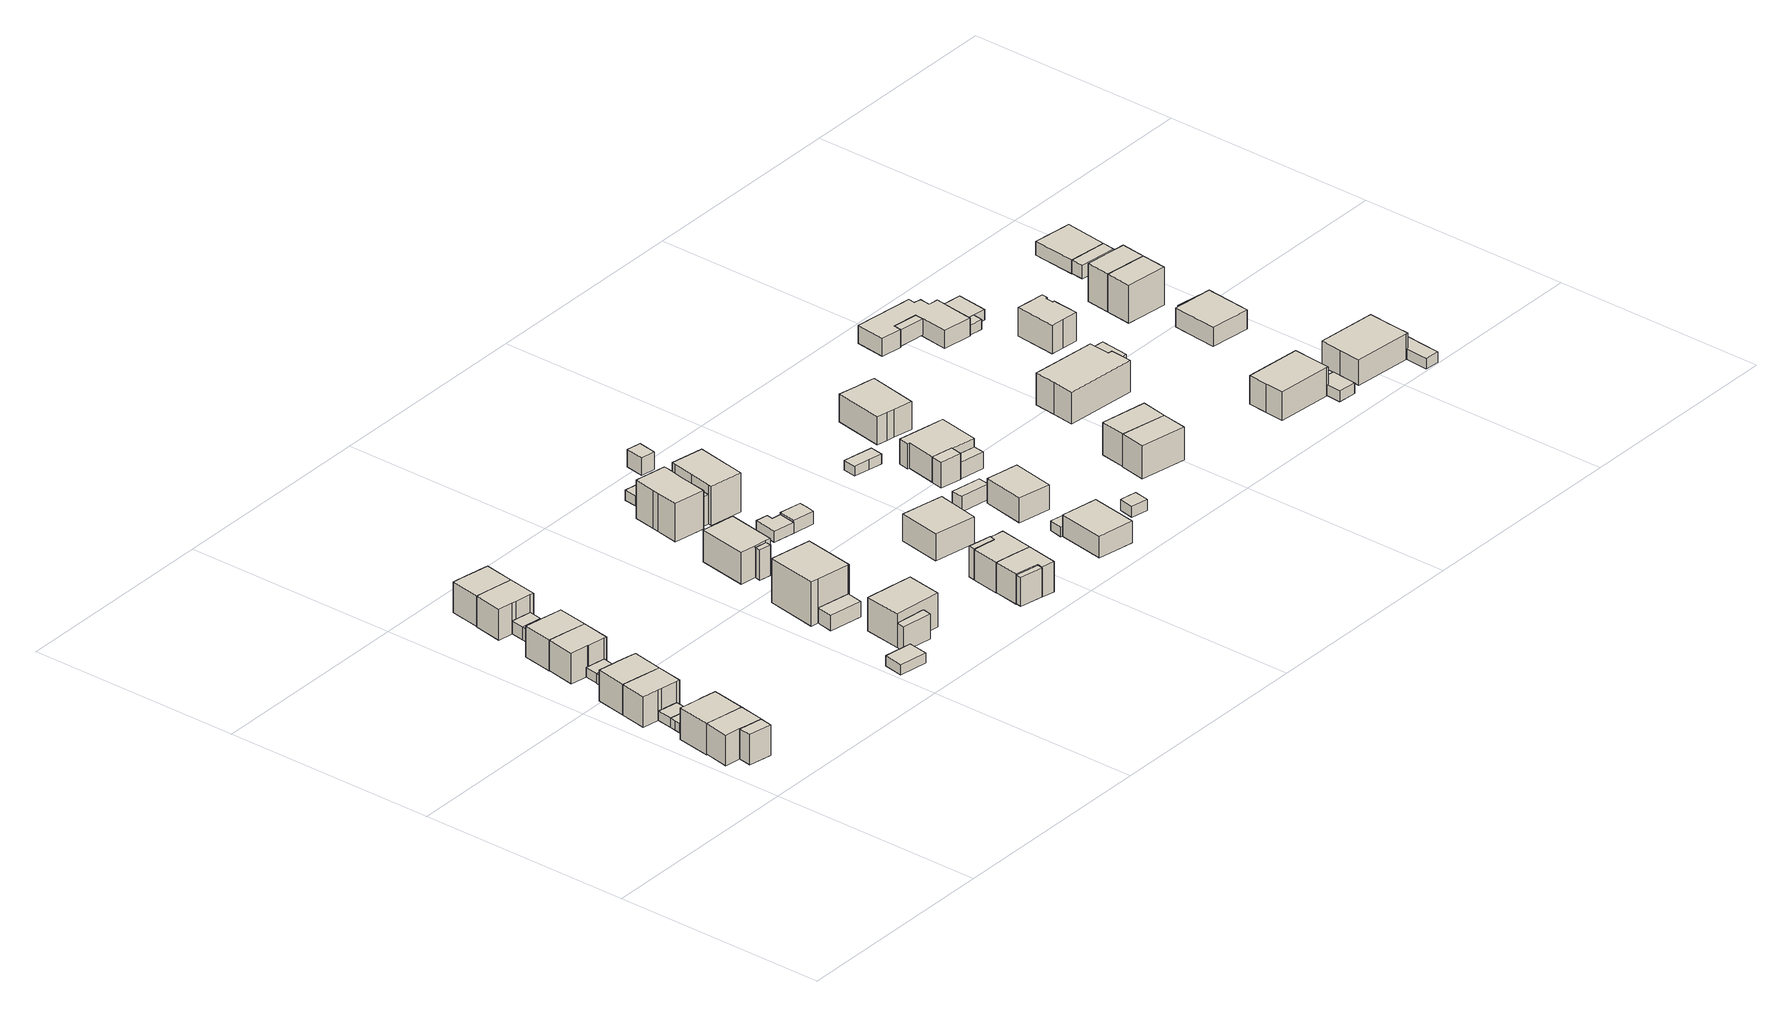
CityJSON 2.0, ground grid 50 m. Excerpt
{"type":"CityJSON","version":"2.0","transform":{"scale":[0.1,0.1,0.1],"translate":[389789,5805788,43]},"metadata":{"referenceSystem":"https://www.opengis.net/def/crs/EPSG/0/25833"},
"CityObjects":{
"building1":{"type":"Building","attributes":{"Gemeindeschluessel":"11000007","BezugspunktDach":"2200","function":"31001_2463","measuredHeight":8.1,"storeysAboveGround":1},"address":[{"country":"Germany","locality":"Berlin","thoroughfareNumber":"60A (1)","thoroughfareName":"Egestorffstraße"}],"geometry":[{"type":"Solid","lod":"1","boundaries":[[[[0,1,2,3]],[[4,5,6,7]],[[4,7,3,2]],[[5,4,2,1]],[[6,5,1,0]],[[7,6,0,3]]]]}]},
"building2":{"type":"Building","attributes":{"Gemeindeschluessel":"11000007","BezugspunktDach":"2200","function":"31001_1010","measuredHeight":8.58,"storeysAboveGround":2},"address":[{"country":"Germany","locality":"Berlin","thoroughfareNumber":"60A","thoroughfareName":"Egestorffstraße"}],"geometry":[{"type":"Solid","lod":"1","boundaries":[[[[8,9,10,11,12,13,14]],[[15,16,17,5,18,4,19]],[[15,19,14,13]],[[16,15,13,12]],[[17,16,12,11]],[[5,17,11,10]],[[18,5,10,9]],[[4,18,9,8]],[[19,4,8,14]]]]}]},
"building3":{"type":"Building","attributes":{"Gemeindeschluessel":"11000007","BezugspunktDach":"2200","function":"31001_1010","measuredHeight":8.78,"storeysAboveGround":2},"address":[{"country":"Germany","locality":"Berlin","thoroughfareNumber":"60","thoroughfareName":"Egestorffstraße"}],"geometry":[{"type":"Solid","lod":"1","boundaries":[[[[12,11,20,21,22,23,24,13]],[[25,26,27,28,29,30,31,32]],[[25,32,13,24]],[[26,25,24,23]],[[27,26,23,22]],[[28,27,22,21]],[[29,28,21,20]],[[30,29,20,11]],[[31,30,11,12]],[[32,31,12,13]]]]}]},
"building4":{"type":"Building","attributes":{"Gemeindeschluessel":"11000007","BezugspunktDach":"2200","function":"31001_2463","measuredHeight":2.19,"storeysAboveGround":1},"address":[{"country":"Germany","locality":"Berlin","thoroughfareNumber":"60 (1)","thoroughfareName":"Egestorffstraße"}],"geometry":[{"type":"Solid","lod":"1","boundaries":[[[[33,34,35,36]],[[37,38,39,26]],[[37,26,36,35]],[[38,37,35,34]],[[39,38,34,33]],[[26,39,33,36]]]]}]},
"building5":{"type":"Building","attributes":{"Gemeindeschluessel":"11000007","BezugspunktDach":"2200","function":"31001_2463","measuredHeight":2.19,"storeysAboveGround":1},"address":[{"country":"Germany","locality":"Berlin","thoroughfareNumber":"52A (1)","thoroughfareName":"Egestorffstraße"}],"geometry":[{"type":"Solid","lod":"1","boundaries":[[[[34,40,41,42,35]],[[43,44,45,38,37]],[[43,37,35,42]],[[44,43,42,41]],[[45,44,41,40]],[[38,45,40,34]],[[37,38,34,35]]]]}]},
"building6":{"type":"Building","attributes":{"Gemeindeschluessel":"11000007","BezugspunktDach":"2200","function":"31001_2463","measuredHeight":2.19,"storeysAboveGround":1},"address":[{"country":"Germany","locality":"Berlin","thoroughfareNumber":"58A (1)","thoroughfareName":"Egestorffstraße"}],"geometry":[{"type":"Solid","lod":"1","boundaries":[[[[40,46,47,41]],[[48,49,45,44]],[[48,44,41,47]],[[49,48,47,46]],[[45,49,46,40]],[[44,45,40,41]]]]}]},
"building7":{"type":"Building","attributes":{"Gemeindeschluessel":"11000007","BezugspunktDach":"2200","function":"31001_1010","measuredHeight":8.31,"storeysAboveGround":2},"address":[{"country":"Germany","locality":"Berlin","thoroughfareNumber":"58A","thoroughfareName":"Egestorffstraße"}],"geometry":[{"type":"Solid","lod":"1","boundaries":[[[[50,51,52,53,54,55,56,57]],[[58,59,60,61,49,62,48,63]],[[58,63,57,56]],[[59,58,56,55]],[[60,59,55,54]],[[61,60,54,53]],[[49,61,53,52]],[[62,49,52,51]],[[48,62,51,50]],[[63,48,50,57]]]]}]},
"building8":{"type":"Building","attributes":{"Gemeindeschluessel":"11000007","BezugspunktDach":"2200","function":"31001_1010","measuredHeight":8.39,"storeysAboveGround":2},"address":[{"country":"Germany","locality":"Berlin","thoroughfareNumber":"58","thoroughfareName":"Egestorffstraße"}],"geometry":[{"type":"Solid","lod":"1","boundaries":[[[[55,54,64,65,66,67,68,56]],[[69,70,71,72,73,60,59,58]],[[69,58,56,68]],[[70,69,68,67]],[[71,70,67,66]],[[72,71,66,65]],[[73,72,65,64]],[[60,73,64,54]],[[59,60,54,55]],[[58,59,55,56]]]]}]},
"building9":{"type":"Building","attributes":{"Gemeindeschluessel":"11000007","BezugspunktDach":"2200","function":"31001_2463","measuredHeight":2.32,"storeysAboveGround":1},"address":[{"country":"Germany","locality":"Berlin","thoroughfareNumber":"58 (1)","thoroughfareName":"Egestorffstraße"}],"geometry":[{"type":"Solid","lod":"1","boundaries":[[[[74,75,76,77]],[[78,79,80,81]],[[78,81,77,76]],[[79,78,76,75]],[[80,79,75,74]],[[81,80,74,77]]]]}]},
"building10":{"type":"Building","attributes":{"Gemeindeschluessel":"11000007","BezugspunktDach":"2200","function":"31001_2463","measuredHeight":2.32,"storeysAboveGround":1},"address":[{"country":"Germany","locality":"Berlin","thoroughfareNumber":"52 (1)","thoroughfareName":"Egestorffstraße"}],"geometry":[{"type":"Solid","lod":"1","boundaries":[[[[75,82,83,84,76]],[[85,86,87,79,78]],[[85,78,76,84]],[[86,85,84,83]],[[87,86,83,82]],[[79,87,82,75]],[[78,79,75,76]]]]}]},
"building11":{"type":"Building","attributes":{"Gemeindeschluessel":"11000007","BezugspunktDach":"2200","function":"31001_2463","measuredHeight":2.31,"storeysAboveGround":1},"address":[{"country":"Germany","locality":"Berlin","thoroughfareNumber":"56A (1)","thoroughfareName":"Egestorffstraße"}],"geometry":[{"type":"Solid","lod":"1","boundaries":[[[[82,88,89,83]],[[90,91,92,93]],[[90,93,83,89]],[[91,90,89,88]],[[92,91,88,82]],[[93,92,82,83]]]]}]},
"building12":{"type":"Building","attributes":{"Gemeindeschluessel":"11000007","BezugspunktDach":"2200","function":"31001_1010","measuredHeight":8.61,"storeysAboveGround":2},"address":[{"country":"Germany","locality":"Berlin","thoroughfareNumber":"56A","thoroughfareName":"Egestorffstraße"}],"geometry":[{"type":"Solid","lod":"1","boundaries":[[[[94,95,96,97,98,99,100,101]],[[102,103,104,105,91,106,107,108]],[[102,108,101,100]],[[103,102,100,99]],[[104,103,99,98]],[[105,104,98,97]],[[91,105,97,96]],[[106,91,96,95]],[[107,106,95,94]],[[108,107,94,101]]]]}]},
"building13":{"type":"Building","attributes":{"Gemeindeschluessel":"11000007","BezugspunktDach":"2200","function":"31001_1010","measuredHeight":8.71,"storeysAboveGround":2},"address":[{"country":"Germany","locality":"Berlin","thoroughfareNumber":"56","thoroughfareName":"Egestorffstraße"}],"geometry":[{"type":"Solid","lod":"1","boundaries":[[[[99,98,109,110,111,112,113,100]],[[114,115,116,117,118,119,120,121]],[[114,121,100,113]],[[115,114,113,112]],[[116,115,112,111]],[[117,116,111,110]],[[118,117,110,109]],[[119,118,109,98]],[[120,119,98,99]],[[121,120,99,100]]]]}]},
"building14":{"type":"Building","attributes":{"Gemeindeschluessel":"11000007","BezugspunktDach":"2200","function":"31001_2463","measuredHeight":3.05,"storeysAboveGround":1},"address":[{"country":"Germany","locality":"Berlin","thoroughfareNumber":"56 (1)","thoroughfareName":"Egestorffstraße"}],"geometry":[{"type":"Solid","lod":"1","boundaries":[[[[122,123,124,125]],[[126,127,128,129]],[[126,129,125,124]],[[127,126,124,123]],[[128,127,123,122]],[[129,128,122,125]]]]}]},
"building15":{"type":"Building","attributes":{"Gemeindeschluessel":"11000007","BezugspunktDach":"2200","function":"31001_2463","measuredHeight":3.05,"storeysAboveGround":1},"address":[{"country":"Germany","locality":"Berlin","thoroughfareNumber":"50B (1)","thoroughfareName":"Egestorffstraße"}],"geometry":[{"type":"Solid","lod":"1","boundaries":[[[[123,130,131,132,124]],[[133,134,135,127,126]],[[133,126,124,132]],[[134,133,132,131]],[[135,134,131,130]],[[127,135,130,123]],[[126,127,123,124]]]]}]},
"building16":{"type":"Building","attributes":{"Gemeindeschluessel":"11000007","BezugspunktDach":"2200","function":"31001_2463","measuredHeight":3.05,"storeysAboveGround":1},"address":[{"country":"Germany","locality":"Berlin","thoroughfareNumber":"54A (1)","thoroughfareName":"Egestorffstraße"}],"geometry":[{"type":"Solid","lod":"1","boundaries":[[[[130,136,137,131]],[[138,139,135,134]],[[138,134,131,137]],[[139,138,137,136]],[[135,139,136,130]],[[134,135,130,131]]]]}]},
"building17":{"type":"Building","attributes":{"Gemeindeschluessel":"11000007","BezugspunktDach":"2200","function":"31001_1010","measuredHeight":8.31,"storeysAboveGround":2},"address":[{"country":"Germany","locality":"Berlin","thoroughfareNumber":"54A","thoroughfareName":"Egestorffstraße"}],"geometry":[{"type":"Solid","lod":"1","boundaries":[[[[140,141,142,143,144,145,146,147]],[[148,149,150,151,139,152,138,153]],[[148,153,147,146]],[[149,148,146,145]],[[150,149,145,144]],[[151,150,144,143]],[[139,151,143,142]],[[152,139,142,141]],[[138,152,141,140]],[[153,138,140,147]]]]}]},
"building18":{"type":"Building","attributes":{"Gemeindeschluessel":"11000007","BezugspunktDach":"2200","function":"31001_1010","measuredHeight":8.26,"storeysAboveGround":2},"address":[{"country":"Germany","locality":"Berlin","thoroughfareNumber":"54","thoroughfareName":"Egestorffstraße"}],"geometry":[{"type":"Solid","lod":"1","boundaries":[[[[145,144,154,155,156,157,158,146]],[[159,160,161,162,163,164,165,166]],[[159,166,146,158]],[[160,159,158,157]],[[161,160,157,156]],[[162,161,156,155]],[[163,162,155,154]],[[164,163,154,144]],[[165,164,144,145]],[[166,165,145,146]]]]}]},
"building19":{"type":"Building","attributes":{"Gemeindeschluessel":"11000007","BezugspunktDach":"2200","function":"31001_2463","measuredHeight":2.14,"storeysAboveGround":1},"address":[{"country":"Germany","locality":"Berlin","thoroughfareNumber":"54 (1)","thoroughfareName":"Egestorffstraße"}],"geometry":[{"type":"Solid","lod":"1","boundaries":[[[[167,168,169,170]],[[171,172,173,174]],[[171,174,170,169]],[[172,171,169,168]],[[173,172,168,167]],[[174,173,167,170]]]]}]},
"building20":{"type":"Building","attributes":{"Gemeindeschluessel":"11000007","BezugspunktDach":"2200","function":"31001_2463","measuredHeight":2.42,"storeysAboveGround":1},"address":[{"country":"Germany","locality":"Berlin","thoroughfareNumber":"55B (1)","thoroughfareName":"Egestorffstraße"}],"geometry":[{"type":"Solid","lod":"1","boundaries":[[[[175,176,177,178]],[[179,180,181,182]],[[179,182,178,177]],[[180,179,177,176]],[[181,180,176,175]],[[182,181,175,178]]]]}]},
"building21":{"type":"Building","attributes":{"Gemeindeschluessel":"11000007","BezugspunktDach":"2200","function":"31001_2463","measuredHeight":4.78,"storeysAboveGround":1},"address":[{"country":"Germany","locality":"Berlin","thoroughfareNumber":"53 (1)","thoroughfareName":"Egestorffstraße"}],"geometry":[{"type":"Solid","lod":"1","boundaries":[[[[183,184,185,186]],[[187,188,189,190]],[[187,190,186,185]],[[188,187,185,184]],[[189,188,184,183]],[[190,189,183,186]]]]}]},
"building22":{"type":"Building","attributes":{"Gemeindeschluessel":"11000007","function":"31001_1010"},"address":[{"country":"Germany","locality":"Berlin","thoroughfareNumber":"55B","thoroughfareName":"Egestorffstraße"}],"children":["building22-1","building22-2"]},
"building22-1":{"type":"BuildingPart","attributes":{"BezugspunktDach":"2200","measuredHeight":10,"storeysAboveGround":2},"parents":["building22"],"geometry":[{"type":"MultiSurface","lod":"1","boundaries":[[[191,192,193,194,195]],[[196,197,198,199,200]],[[196,200,195,194]],[[197,196,194,193]],[[198,197,193,192]],[[199,198,192,191]],[[201,202,203,199,191,195]],[[200,203,202,201]]]}]},
"building22-2":{"type":"BuildingPart","attributes":{"BezugspunktDach":"2200","measuredHeight":5.85,"storeysAboveGround":2},"parents":["building22"],"geometry":[{"type":"Solid","lod":"1","boundaries":[[[[204,202,201,205]],[[200,203,206,207]],[[200,207,205,201]],[[206,203,202,204]],[[207,206,204,205]],[[203,200,201,202]]]]}]},
"building23":{"type":"Building","attributes":{"Gemeindeschluessel":"11000007","BezugspunktDach":"2200","function":"31001_1010","measuredHeight":11.74,"storeysAboveGround":2},"address":[{"country":"Germany","locality":"Berlin","thoroughfareNumber":"53","thoroughfareName":"Egestorffstraße"}],"geometry":[{"type":"Solid","lod":"1","boundaries":[[[[208,209,210,211,212,213]],[[214,215,216,188,187,217]],[[214,217,213,212]],[[215,214,212,211]],[[216,215,211,210]],[[188,216,210,209]],[[187,188,209,208]],[[217,187,208,213]]]]}]},
"building24":{"type":"Building","attributes":{"Gemeindeschluessel":"11000007","function":"31001_1010"},"address":[{"country":"Germany","locality":"Berlin","thoroughfareNumber":"51","thoroughfareName":"Egestorffstraße"}],"children":["building24-1","building24-2"]},
"building24-1":{"type":"BuildingPart","attributes":{"BezugspunktDach":"2200","measuredHeight":7.9,"storeysAboveGround":2},"parents":["building24"],"geometry":[{"type":"MultiSurface","lod":"1","boundaries":[[[218,219,220,221,222,223,224]],[[225,226,227,228,229,230,231]],[[225,231,224,223]],[[226,225,223,222]],[[227,226,222,221]],[[228,227,221,220]],[[229,228,220,219]],[[232,233,219,218]],[[230,229,230,234]],[[231,230,218,224]],[[234,230,229,233,232]]]}]},
"building24-2":{"type":"BuildingPart","attributes":{"BezugspunktDach":"2200","measuredHeight":7.13,"storeysAboveGround":2},"parents":["building24"],"geometry":[{"type":"MultiSurface","lod":"1","boundaries":[[[235,233,232,236]],[[230,229,237,238]],[[230,238,236,232]],[[237,229,233,235]],[[238,237,235,236]],[[229,230,232,233,239]]]}]},
"building25":{"type":"Building","attributes":{"Gemeindeschluessel":"11000007","BezugspunktDach":"2200","function":"51009_1610","measuredHeight":6.85,"storeysAboveGround":0},"address":[{"country":"Germany","locality":"Berlin"}],"geometry":[{"type":"Solid","lod":"1","boundaries":[[[[240,241,242,243]],[[244,245,246,247]],[[244,247,243,242]],[[245,244,242,241]],[[246,245,241,240]],[[247,246,240,243]]]]}]},
"building26":{"type":"Building","attributes":{"Gemeindeschluessel":"11000007","BezugspunktDach":"2200","function":"31001_1010","measuredHeight":7.69,"storeysAboveGround":1},"address":[{"country":"Germany","locality":"Berlin","thoroughfareNumber":"55A","thoroughfareName":"Egestorffstraße"}],"geometry":[{"type":"Solid","lod":"1","boundaries":[[[[248,249,250,251,252,253,254,255]],[[256,257,258,259,260,261,262,263]],[[256,263,255,254]],[[257,256,254,253]],[[258,257,253,252]],[[259,258,252,251]],[[260,259,251,250]],[[261,260,250,249]],[[262,261,249,248]],[[263,262,248,255]]]]}]},
"building27":{"type":"Building","attributes":{"Gemeindeschluessel":"11000007","function":"31001_1010"},"address":[{"country":"Germany","locality":"Berlin","thoroughfareNumber":"49","thoroughfareName":"Egestorffstraße"}],"children":["building27-1","building27-2","building27-3"]},
"building27-1":{"type":"BuildingPart","attributes":{"BezugspunktDach":"2200","measuredHeight":11.5,"storeysAboveGround":2},"parents":["building27"],"geometry":[{"type":"MultiSurface","lod":"1","boundaries":[[[264,265,266,267,268,269,270,271]],[[272,273,274,275,276,277,278,279]],[[272,279,271,270]],[[280,281,272,270,269]],[[282,280,273,269,268]],[[275,274,268,267]],[[276,275,267,266]],[[277,276,266,265]],[[278,277,265,264]],[[279,278,264,271]],[[273,272,281,280]],[[274,273,280,282]]]}]},
"building27-2":{"type":"BuildingPart","attributes":{"BezugspunktDach":"2200","measuredHeight":6.95,"storeysAboveGround":2},"parents":["building27"],"geometry":[{"type":"MultiSurface","lod":"1","boundaries":[[[281,282,283,284]],[[285,274,272,286]],[[286,287,288]],[[274,285,283,282]],[[286,272,281,284]],[[288,289,283,285]],[[289,288,287,290]],[[284,290,287,286]],[[273,280,281,272]],[[274,282,280,273]]]}]},
"building27-3":{"type":"BuildingPart","attributes":{"BezugspunktDach":"2200","measuredHeight":10.89,"storeysAboveGround":2},"parents":["building27"],"geometry":[{"type":"MultiSurface","lod":"1","boundaries":[[[291,292,293,294,295,296,297,298,299,300]],[[301,302,303,304,285,288,287,286,305,306]],[[301,306,300,299]],[[302,301,299,298]],[[303,302,298,297]],[[304,303,297,296]],[[285,304,296,295]],[[289,283,295,294]],[[290,289,288,294,293]],[[286,284,290,287,293,292]],[[305,286,292,291]],[[306,305,291,300]],[[288,285,283,289]],[[287,288,289,290]],[[287,290,284,286]]]}]},
"building28":{"type":"Building","attributes":{"Gemeindeschluessel":"11000007","BezugspunktDach":"2200","function":"31001_2463","measuredHeight":2.46,"storeysAboveGround":1},"address":[{"country":"Germany","locality":"Berlin","thoroughfareNumber":"51 (1)","thoroughfareName":"Egestorffstraße"}],"geometry":[{"type":"Solid","lod":"1","boundaries":[[[[307,308,309,310,311,312]],[[313,314,315,316,317,318]],[[313,318,312,311]],[[314,313,311,310]],[[315,314,310,309]],[[316,315,309,308]],[[317,316,308,307]],[[318,317,307,312]]]]}]},
"building29":{"type":"Building","attributes":{"Gemeindeschluessel":"11000007","BezugspunktDach":"2200","function":"31001_1010","measuredHeight":7.79,"storeysAboveGround":1},"address":[{"country":"Germany","locality":"Berlin","thoroughfareNumber":"55","thoroughfareName":"Egestorffstraße"}],"geometry":[{"type":"Solid","lod":"1","boundaries":[[[[253,252,319,320,321,322,323,324,254]],[[325,326,327,328,329,330,331,332,333]],[[325,333,254,324]],[[326,325,324,323]],[[327,326,323,322]],[[328,327,322,321]],[[329,328,321,320]],[[330,329,320,319]],[[331,330,319,252]],[[332,331,252,253]],[[333,332,253,254]]]]}]},
"building30":{"type":"Building","attributes":{"Gemeindeschluessel":"11000007","BezugspunktDach":"2200","function":"51009_1610","measuredHeight":7.18,"storeysAboveGround":0},"address":[{"country":"Germany","locality":"Berlin"}],"geometry":[{"type":"Solid","lod":"1","boundaries":[[[[334,335,336,337]],[[338,339,340,341]],[[338,341,337,336]],[[339,338,336,335]],[[340,339,335,334]],[[341,340,334,337]]]]}]},
"building31":{"type":"Building","attributes":{"Gemeindeschluessel":"11000007","BezugspunktDach":"2200","function":"31001_2463","measuredHeight":2.32,"storeysAboveGround":1},"address":[{"country":"Germany","locality":"Berlin","thoroughfareNumber":"47 (1)","thoroughfareName":"Egestorffstraße"}],"geometry":[{"type":"Solid","lod":"1","boundaries":[[[[342,343,344,345]],[[346,347,348,349]],[[346,349,345,344]],[[347,346,344,343]],[[348,347,343,342]],[[349,348,342,345]]]]}]},
"building32":{"type":"Building","attributes":{"Gemeindeschluessel":"11000007","BezugspunktDach":"2200","function":"31001_1313","measuredHeight":3.82,"storeysAboveGround":1},"address":[{"country":"Germany","locality":"Berlin","thoroughfareNumber":"51 (2)","thoroughfareName":"Egestorffstraße"}],"geometry":[{"type":"Solid","lod":"1","boundaries":[[[[350,351,352,353,354]],[[316,355,356,357,317]],[[316,317,354,353]],[[355,316,353,352]],[[356,355,352,351]],[[357,356,351,350]],[[317,357,350,354]]]]}]},
"building33":{"type":"Building","attributes":{"Gemeindeschluessel":"11000007","BezugspunktDach":"2200","function":"31001_2463","measuredHeight":2.52,"storeysAboveGround":1},"address":[{"country":"Germany","locality":"Berlin","thoroughfareNumber":"55 (1)","thoroughfareName":"Egestorffstraße"}],"geometry":[{"type":"Solid","lod":"1","boundaries":[[[[358,359,360,361,362]],[[363,364,365,366,367]],[[363,367,362,361]],[[364,363,361,360]],[[365,364,360,359]],[[366,365,359,358]],[[367,366,358,362]]]]}]},
"building34":{"type":"Building","attributes":{"Gemeindeschluessel":"11000007","BezugspunktDach":"2200","function":"31001_1010","measuredHeight":8.88,"storeysAboveGround":1},"address":[{"country":"Germany","locality":"Berlin","thoroughfareNumber":"51B","thoroughfareName":"Egestorffstraße"}],"geometry":[{"type":"Solid","lod":"1","boundaries":[[[[368,369,370,371,372]],[[373,374,375,376,377]],[[373,377,372,371]],[[374,373,371,370]],[[375,374,370,369]],[[376,375,369,368]],[[377,376,368,372]]]]}]},
"building35":{"type":"Building","attributes":{"Gemeindeschluessel":"11000007","BezugspunktDach":"2200","function":"51009_1610","measuredHeight":5,"storeysAboveGround":0},"address":[{"country":"Germany","locality":"Berlin"}],"geometry":[{"type":"Solid","lod":"1","boundaries":[[[[378,379,380,381,382]],[[383,384,385,386,387]],[[383,387,382,381]],[[384,383,381,380]],[[385,384,380,379]],[[386,385,379,378]],[[387,386,378,382]]]]}]},
"building36":{"type":"Building","attributes":{"Gemeindeschluessel":"11000007","BezugspunktDach":"2200","function":"31001_1010","measuredHeight":6.25,"storeysAboveGround":1},"address":[{"country":"Germany","locality":"Berlin","thoroughfareNumber":"4","thoroughfareName":"Gätzschmannpfad"}],"geometry":[{"type":"Solid","lod":"1","boundaries":[[[[388,389,390,391]],[[392,393,394,395]],[[392,395,391,390]],[[393,392,390,389]],[[394,393,389,388]],[[395,394,388,391]]]]}]},
"building37":{"type":"Building","attributes":{"Gemeindeschluessel":"11000007","BezugspunktDach":"2200","function":"31001_2463","measuredHeight":2.31,"storeysAboveGround":1},"address":[{"country":"Germany","locality":"Berlin","thoroughfareNumber":"4 (1)","thoroughfareName":"Gätzschmannpfad"}],"geometry":[{"type":"Solid","lod":"1","boundaries":[[[[396,397,398,399,400,401]],[[402,403,404,405,406,407]],[[402,407,401,400]],[[403,402,400,399]],[[404,403,399,398]],[[405,404,398,397]],[[406,405,397,396]],[[407,406,396,401]]]]}]},
"building38":{"type":"Building","attributes":{"Gemeindeschluessel":"11000007","BezugspunktDach":"2200","function":"31001_2463","measuredHeight":4.27,"storeysAboveGround":1},"address":[{"country":"Germany","locality":"Berlin","thoroughfareNumber":"2 (1)","thoroughfareName":"Gätzschmannpfad"}],"geometry":[{"type":"Solid","lod":"1","boundaries":[[[[408,409,410,411,412]],[[413,414,415,416,417]],[[413,417,412,411]],[[414,413,411,410]],[[415,414,410,409]],[[416,415,409,408]],[[417,416,408,412]]]]}]},
"building39":{"type":"Building","attributes":{"Gemeindeschluessel":"11000007","BezugspunktDach":"2200","function":"31001_1010","measuredHeight":8.14,"storeysAboveGround":1},"address":[{"country":"Germany","locality":"Berlin","thoroughfareNumber":"2","thoroughfareName":"Gätzschmannpfad"}],"geometry":[{"type":"Solid","lod":"1","boundaries":[[[[418,419,420,421,422]],[[423,424,425,426,427]],[[423,427,422,421]],[[424,423,421,420]],[[425,424,420,419]],[[426,425,419,418]],[[427,426,418,422]]]]}]},
"building40":{"type":"Building","attributes":{"Gemeindeschluessel":"11000007","BezugspunktDach":"2200","function":"31001_2463","measuredHeight":2.33,"storeysAboveGround":1},"address":[{"country":"Germany","locality":"Berlin","thoroughfareNumber":"49A (1)","thoroughfareName":"Egestorffstraße"}],"geometry":[{"type":"Solid","lod":"1","boundaries":[[[[428,429,430,431,432]],[[433,434,435,436,437]],[[433,437,432,431]],[[434,433,431,430]],[[435,434,430,429]],[[436,435,429,428]],[[437,436,428,432]]]]}]},
"building41":{"type":"Building","attributes":{"Gemeindeschluessel":"11000007","BezugspunktDach":"2200","function":"51009_1610","measuredHeight":8.1,"storeysAboveGround":0},"address":[{"country":"Germany","locality":"Berlin"}],"geometry":[{"type":"Solid","lod":"1","boundaries":[[[[438,439,440,441]],[[442,443,444,445]],[[442,445,441,440]],[[443,442,440,439]],[[444,443,439,438]],[[445,444,438,441]]]]}]},
"building42":{"type":"Building","attributes":{"Gemeindeschluessel":"11000007","BezugspunktDach":"2200","function":"31001_2723","measuredHeight":2.54,"storeysAboveGround":1},"address":[{"country":"Germany","locality":"Berlin","thoroughfareNumber":"4A (1)","thoroughfareName":"Gätzschmannpfad"}],"geometry":[{"type":"Solid","lod":"1","boundaries":[[[[446,447,448,449]],[[450,451,452,453]],[[450,453,449,448]],[[451,450,448,447]],[[452,451,447,446]],[[453,452,446,449]]]]}]},
"building43":{"type":"Building","attributes":{"Gemeindeschluessel":"11000007","function":"31001_1010"},"address":[{"country":"Germany","locality":"Berlin","thoroughfareNumber":"51A","thoroughfareName":"Egestorffstraße"}],"children":["building43-1","building43-2"]},
"building43-1":{"type":"BuildingPart","attributes":{"BezugspunktDach":"2200","measuredHeight":8.34,"storeysAboveGround":1},"parents":["building43"],"geometry":[{"type":"MultiSurface","lod":"1","boundaries":[[[454,455,456,457,458,459,460,461,462]],[[463,464,465,466,467,468,469,470,471]],[[463,471,462,461]],[[464,463,461,460]],[[465,464,460,459]],[[466,465,459,458]],[[467,466,458,457]],[[468,467,457,456]],[[472,473,468,456,455]],[[474,472,469,455,454]],[[471,470,454,462]],[[469,468,473,472]],[[470,475,469,472,474]]]}]},
"building43-2":{"type":"BuildingPart","attributes":{"BezugspunktDach":"2200","measuredHeight":3.92,"storeysAboveGround":1},"parents":["building43"],"geometry":[{"type":"MultiSurface","lod":"1","boundaries":[[[476,473,474,477]],[[470,468,478,479]],[[470,479,477,474]],[[478,468,473,476]],[[479,478,476,477]],[[468,469,472,473]],[[470,474,472,469]]]}]},
"building44":{"type":"Building","attributes":{"Gemeindeschluessel":"11000007","BezugspunktDach":"2200","function":"31001_1010","measuredHeight":7.6,"storeysAboveGround":1},"address":[{"country":"Germany","locality":"Berlin","thoroughfareNumber":"49A","thoroughfareName":"Egestorffstraße"}],"geometry":[{"type":"Solid","lod":"1","boundaries":[[[[480,481,482,483,484,485,486,487]],[[488,489,490,491,492,493,494,495]],[[488,495,487,486]],[[489,488,486,485]],[[490,489,485,484]],[[491,490,484,483]],[[492,491,483,482]],[[493,492,482,481]],[[494,493,481,480]],[[495,494,480,487]]]]}]},
"building45":{"type":"Building","attributes":{"Gemeindeschluessel":"11000007","BezugspunktDach":"2200","function":"31001_1010","measuredHeight":9.97,"storeysAboveGround":1},"address":[{"country":"Germany","locality":"Berlin","thoroughfareNumber":"2B","thoroughfareName":"Gätzschmannpfad"}],"geometry":[{"type":"Solid","lod":"1","boundaries":[[[[496,497,498,499,500]],[[501,502,503,504,505]],[[501,505,500,499]],[[502,501,499,498]],[[503,502,498,497]],[[504,503,497,496]],[[505,504,496,500]]]]}]},
"building46":{"type":"Building","attributes":{"Gemeindeschluessel":"11000007","BezugspunktDach":"2200","function":"31001_1010","measuredHeight":9.92,"storeysAboveGround":1},"address":[{"country":"Germany","locality":"Berlin","thoroughfareNumber":"2A","thoroughfareName":"Gätzschmannpfad"}],"geometry":[{"type":"Solid","lod":"1","boundaries":[[[[497,506,507,499]],[[508,509,510,511]],[[508,511,499,507]],[[509,508,507,506]],[[510,509,506,497]],[[511,510,497,499]]]]}]},
"building47":{"type":"Building","attributes":{"Gemeindeschluessel":"11000007","BezugspunktDach":"2200","function":"31001_1010","measuredHeight":9.7,"storeysAboveGround":2},"address":[{"country":"Germany","locality":"Berlin","thoroughfareNumber":"56","thoroughfareName":"Maffeistraße"}],"geometry":[{"type":"Solid","lod":"1","boundaries":[[[[512,513,514,515,516,517,518,519,520]],[[521,522,523,524,525,526,527,528,529]],[[521,529,520,519]],[[522,521,519,518]],[[523,522,518,517]],[[524,523,517,516]],[[525,524,516,515]],[[526,525,515,514]],[[527,526,514,513]],[[528,527,513,512]],[[529,528,512,520]]]]}]},
"building48":{"type":"Building","attributes":{"Gemeindeschluessel":"11000007","BezugspunktDach":"2200","function":"51009_1610","measuredHeight":3.84,"storeysAboveGround":0},"address":[{"country":"Germany","locality":"Berlin"}],"geometry":[{"type":"Solid","lod":"1","boundaries":[[[[530,531,532,533]],[[534,535,536,537]],[[534,537,533,532]],[[535,534,532,531]],[[536,535,531,530]],[[537,536,530,533]]]]}]},
"building49":{"type":"Building","attributes":{"Gemeindeschluessel":"11000007","BezugspunktDach":"2200","function":"51009_1610","measuredHeight":5.35,"storeysAboveGround":0},"address":[{"country":"Germany","locality":"Berlin"}],"geometry":[{"type":"Solid","lod":"1","boundaries":[[[[538,539,540,541]],[[523,542,527,524]],[[523,524,541,540]],[[542,523,540,539]],[[527,542,539,538]],[[524,527,538,541]]]]}]},
"building50":{"type":"Building","attributes":{"Gemeindeschluessel":"11000007","BezugspunktDach":"2200","function":"31001_1010","measuredHeight":4.16,"storeysAboveGround":1},"address":[{"country":"Germany","locality":"Berlin","thoroughfareNumber":"54","thoroughfareName":"Goldschmidtweg"}],"geometry":[{"type":"Solid","lod":"1","boundaries":[[[[543,544,545,546,547,548,549,550,551,552,553,554,555,556]],[[557,558,559,560,561,562,563,564,565,566,567,568,569,570]],[[557,570,556,555]],[[558,557,555,554]],[[559,558,554,553]],[[560,559,553,552]],[[561,560,552,551]],[[562,561,551,550]],[[563,562,550,549]],[[564,563,549,548]],[[565,564,548,547]],[[566,565,547,546]],[[567,566,546,545]],[[568,567,545,544]],[[569,568,544,543]],[[570,569,543,556]]]]}]},
"building51":{"type":"Building","attributes":{"Gemeindeschluessel":"11000007","BezugspunktDach":"2200","function":"31001_2463","measuredHeight":2.56,"storeysAboveGround":1},"address":[{"country":"Germany","locality":"Berlin","thoroughfareNumber":"56 (1)","thoroughfareName":"Maffeistraße"}],"geometry":[{"type":"Solid","lod":"1","boundaries":[[[[571,572,573,574]],[[575,576,577,578]],[[575,578,574,573]],[[576,575,573,572]],[[577,576,572,571]],[[578,577,571,574]]]]}]},
"building52":{"type":"Building","attributes":{"Gemeindeschluessel":"11000007","BezugspunktDach":"2200","function":"31001_2741","measuredHeight":2.33,"storeysAboveGround":1},"address":[{"country":"Germany","locality":"Berlin","thoroughfareNumber":"54 (2)","thoroughfareName":"Goldschmidtweg"}],"geometry":[{"type":"Solid","lod":"1","boundaries":[[[[579,580,581,582]],[[583,584,585,586]],[[583,586,582,581]],[[584,583,581,580]],[[585,584,580,579]],[[586,585,579,582]]]]}]},
"building53":{"type":"Building","attributes":{"Gemeindeschluessel":"11000007","BezugspunktDach":"2200","function":"31001_1010","measuredHeight":8.53,"storeysAboveGround":1},"address":[{"country":"Germany","locality":"Berlin","thoroughfareNumber":"55","thoroughfareName":"Maffeistraße"}],"geometry":[{"type":"Solid","lod":"1","boundaries":[[[[587,588,589,590,591,592,593,594]],[[595,596,597,598,599,600,601,602]],[[595,602,594,593]],[[596,595,593,592]],[[597,596,592,591]],[[598,597,591,590]],[[599,598,590,589]],[[600,599,589,588]],[[601,600,588,587]],[[602,601,587,594]]]]}]},
"building54":{"type":"Building","attributes":{"Gemeindeschluessel":"11000007","BezugspunktDach":"2200","function":"31001_1010","measuredHeight":8.73,"storeysAboveGround":1},"address":[{"country":"Germany","locality":"Berlin","thoroughfareNumber":"56B","thoroughfareName":"Goldschmidtweg"}],"geometry":[{"type":"Solid","lod":"1","boundaries":[[[[603,604,605,606,607,608,609,610,611,612]],[[613,614,615,616,617,618,619,620,621,622]],[[613,622,612,611]],[[614,613,611,610]],[[615,614,610,609]],[[616,615,609,608]],[[617,616,608,607]],[[618,617,607,606]],[[619,618,606,605]],[[620,619,605,604]],[[621,620,604,603]],[[622,621,603,612]]]]}]},
"building55":{"type":"Building","attributes":{"Gemeindeschluessel":"11000007","BezugspunktDach":"2200","function":"31001_2463","measuredHeight":2.41,"storeysAboveGround":1},"address":[{"country":"Germany","locality":"Berlin","thoroughfareNumber":"54 (1)","thoroughfareName":"Goldschmidtweg"}],"geometry":[{"type":"Solid","lod":"1","boundaries":[[[[580,623,624,625,581]],[[626,627,628,629,630]],[[626,630,581,625]],[[627,626,625,624]],[[628,627,624,623]],[[629,628,623,580]],[[630,629,580,581]]]]}]},
"building56":{"type":"Building","attributes":{"Gemeindeschluessel":"11000007","BezugspunktDach":"2200","function":"31001_2463","measuredHeight":2.54,"storeysAboveGround":1},"address":[{"country":"Germany","locality":"Berlin","thoroughfareNumber":"55 (1)","thoroughfareName":"Maffeistraße"}],"geometry":[{"type":"Solid","lod":"1","boundaries":[[[[631,632,633,634,635,636]],[[637,638,639,640,641,642]],[[637,642,636,635]],[[638,637,635,634]],[[639,638,634,633]],[[640,639,633,632]],[[641,640,632,631]],[[642,641,631,636]]]]}]},
"building57":{"type":"Building","attributes":{"Gemeindeschluessel":"11000007","BezugspunktDach":"2200","function":"31001_1010","measuredHeight":7.87,"storeysAboveGround":1},"address":[{"country":"Germany","locality":"Berlin","thoroughfareNumber":"53","thoroughfareName":"Maffeistraße"}],"geometry":[{"type":"Solid","lod":"1","boundaries":[[[[643,644,645,646,647,648,649,650]],[[651,652,653,654,655,656,657,658]],[[651,658,650,649]],[[652,651,649,648]],[[653,652,648,647]],[[654,653,647,646]],[[655,654,646,645]],[[656,655,645,644]],[[657,656,644,643]],[[658,657,643,650]]]]}]},
"building58":{"type":"Building","attributes":{"Gemeindeschluessel":"11000007","BezugspunktDach":"2200","function":"31001_1010","measuredHeight":5.52,"storeysAboveGround":1},"address":[{"country":"Germany","locality":"Berlin","thoroughfareNumber":"58","thoroughfareName":"Goldschmidtweg"}],"geometry":[{"type":"Solid","lod":"1","boundaries":[[[[659,660,661,662,663,664]],[[665,666,667,668,669,670]],[[665,670,664,663]],[[666,665,663,662]],[[667,666,662,661]],[[668,667,661,660]],[[669,668,660,659]],[[670,669,659,664]]]]}]},
"building59":{"type":"Building","attributes":{"Gemeindeschluessel":"11000007","BezugspunktDach":"2200","function":"31001_1010","measuredHeight":10.85,"storeysAboveGround":2},"address":[{"country":"Germany","locality":"Berlin","thoroughfareNumber":"56C","thoroughfareName":"Goldschmidtweg"}],"geometry":[{"type":"Solid","lod":"1","boundaries":[[[[671,672,673,674,675]],[[676,677,678,679,680]],[[676,680,675,674]],[[677,676,674,673]],[[678,677,673,672]],[[679,678,672,671]],[[680,679,671,675]]]]}]},
"building60":{"type":"Building","attributes":{"Gemeindeschluessel":"11000007","BezugspunktDach":"2200","function":"31001_1010","measuredHeight":10.8,"storeysAboveGround":2},"address":[{"country":"Germany","locality":"Berlin","thoroughfareNumber":"56","thoroughfareName":"Goldschmidtweg"}],"geometry":[{"type":"Solid","lod":"1","boundaries":[[[[672,681,682,683,674]],[[684,685,686,678,676]],[[684,676,674,683]],[[685,684,683,682]],[[686,685,682,681]],[[678,686,681,672]],[[676,678,672,674]]]]}]},
"building61":{"type":"Building","attributes":{"Gemeindeschluessel":"11000007","BezugspunktDach":"2200","function":"31001_2463","measuredHeight":2.15,"storeysAboveGround":1},"address":[{"country":"Germany","locality":"Berlin","thoroughfareNumber":"58 (1)","thoroughfareName":"Goldschmidtweg"}],"geometry":[{"type":"Solid","lod":"1","boundaries":[[[[687,688,689,690]],[[691,692,668,666]],[[691,666,690,689]],[[692,691,689,688]],[[668,692,688,687]],[[666,668,687,690]]]]}]},
"building62":{"type":"Building","attributes":{"Gemeindeschluessel":"11000007","BezugspunktDach":"2200","function":"31001_2463","measuredHeight":2.55,"storeysAboveGround":1},"address":[{"country":"Germany","locality":"Berlin","thoroughfareNumber":"53 (1)","thoroughfareName":"Maffeistraße"}],"geometry":[{"type":"Solid","lod":"1","boundaries":[[[[693,694,695,696,697,698]],[[699,700,701,702,703,704]],[[699,704,698,697]],[[700,699,697,696]],[[701,700,696,695]],[[702,701,695,694]],[[703,702,694,693]],[[704,703,693,698]]]]}]},
"building63":{"type":"Building","attributes":{"Gemeindeschluessel":"11000007","BezugspunktDach":"2200","function":"31001_2463","measuredHeight":3.12,"storeysAboveGround":1},"address":[{"country":"Germany","locality":"Berlin","thoroughfareNumber":"54A (1)","thoroughfareName":"Goldschmidtweg"}],"geometry":[{"type":"Solid","lod":"1","boundaries":[[[[705,706,707,708]],[[709,710,711,712]],[[709,712,708,707]],[[710,709,707,706]],[[711,710,706,705]],[[712,711,705,708]]]]}]},
"building64":{"type":"Building","attributes":{"Gemeindeschluessel":"11000007","BezugspunktDach":"2200","function":"31001_1010","measuredHeight":3.19,"storeysAboveGround":1},"address":[{"country":"Germany","locality":"Berlin","thoroughfareNumber":"54A","thoroughfareName":"Goldschmidtweg"}],"geometry":[{"type":"Solid","lod":"1","boundaries":[[[[706,713,714,707]],[[715,716,717,718]],[[715,718,707,714]],[[716,715,714,713]],[[717,716,713,706]],[[718,717,706,707]]]]}]}
},
"vertices":[
[97,96,87],[102,125,87],[47,135,87],[42,106,87],[47,135,16],[102,125,16],[97,96,16],[42,106,16],
[47,135,88],[56,133,88],[102,125,88],[112,183,88],[66,191,88],[20,199,88],[9,141,88],[20,199,16],[66,191,16],[112,183,16],[56,133,16],[9,141,16],
[125,261,88],[91,267,88],[79,269,88],[48,274,88],[33,277,88],[33,277,14],[48,274,14],[79,269,14],[91,267,14],[125,261,14],[112,183,14],[66,191,14],[20,199,14],
[96,266,36],[99,284,36],[51,293,36],[48,274,36],[51,293,14],[99,284,14],[96,266,14],
[104,312,36],[56,320,36],[54,306,36],[54,306,14],[56,320,14],[104,312,14],
[110,347,36],[62,356,36],[62,356,14],[110,347,14],
[62,356,86],[70,354,86],[110,347,86],[117,346,86],[128,407,86],[81,415,86],[33,424,86],[22,363,86],[33,424,14],[81,415,14],[128,407,14],[117,346,14],[70,354,14],[22,363,14],
[141,478,86],[132,480,86],[94,487,86],[86,488,86],[46,495,86],[46,495,14],[86,488,14],[94,487,14],[132,480,14],[141,478,14],
[132,480,37],[136,505,37],[90,513,37],[86,488,37],[90,513,13],[136,505,13],[132,480,13],[86,488,13],
[141,533,37],[95,541,37],[92,527,37],[92,527,13],[95,541,13],[141,533,13],
[147,563,37],[100,571,37],[100,571,14],[147,563,14],[141,533,14],[95,541,14],
[104,571,86],[107,570,86],[147,563,86],[153,562,86],[165,628,86],[119,636,86],[73,644,86],[61,578,86],[73,644,14],[119,636,14],[165,628,14],[153,562,14],[107,570,14],[104,571,14],[61,578,14],
[177,698,86],[171,699,86],[131,706,86],[124,707,86],[85,714,86],[85,714,13],[124,707,13],[131,706,13],[171,699,13],[177,698,13],[165,628,13],[119,636,13],[73,644,13],
[171,699,43],[175,725,43],[128,733,43],[124,707,43],[128,733,12],[175,725,12],[171,699,12],[124,707,12],
[180,753,43],[133,761,43],[131,747,43],[131,747,12],[133,761,12],[180,753,12],
[185,783,43],[138,791,43],[138,791,12],[185,783,12],
[138,791,85],[147,789,85],[185,783,85],[193,781,85],[204,848,85],[159,856,85],[114,863,85],[102,797,85],[114,863,12],[159,856,12],[204,848,12],[193,781,12],[147,789,12],[102,797,12],
[216,917,85],[210,918,85],[171,925,85],[162,927,85],[126,933,85],[126,933,13],[162,927,13],[171,925,13],[210,918,13],[216,917,13],[204,848,13],[159,856,13],[114,863,13],
[210,918,34],[215,945,34],[167,953,34],[162,927,34],[167,953,12],[215,945,12],[210,918,12],[162,927,12],
[566,75,38],[573,121,38],[508,131,38],[499,86,38],[508,131,14],[573,121,14],[566,75,14],[499,86,14],
[623,288,49],[630,325,49],[551,339,49],[544,301,49],[551,339,13],[630,325,13],[623,288,13],[544,301,13],
[689,143,93],[702,225,93],[646,233,93],[589,242,93],[576,157,93],[589,242,14],[646,233,14],[702,225,14],[689,143,14],[576,157,14],[576,157,72],[648,148,72],[648,148,14],
[644,126,72],[573,137,72],[644,126,14],[573,137,14],
[551,339,117],[630,325,117],[632,325,117],[652,443,117],[554,460,117],[533,342,117],[554,460,13],[652,443,13],[632,325,13],[533,342,13],
[606,544,89],[634,540,89],[646,538,89],[665,650,89],[626,656,89],[588,663,89],[569,550,89],[588,663,14],[626,656,14],[665,650,14],[646,538,14],[634,540,14],[606,544,14],[569,550,14],[606,544,85],[634,540,85],[606,544,50],
[632,526,85],[604,531,85],[632,526,14],[604,531,14],[634,540,26],
[908,52,82],[910,65,82],[855,75,82],[853,62,82],[855,75,14],[910,65,14],[908,52,14],[853,62,14],
[898,67,84],[910,65,84],[908,52,84],[939,46,84],[952,119,84],[908,127,84],[864,134,84],[855,75,84],[864,134,13],[908,127,13],[952,119,13],[939,46,13],[908,52,13],[910,65,13],[898,67,13],[855,75,13],
[784,724,105],[794,782,105],[805,841,105],[728,855,105],[726,846,105],[717,796,105],[708,746,105],[707,738,105],[708,746,13],[717,796,13],[726,846,13],[728,855,13],[805,841,13],[794,782,13],[784,724,13],[707,738,13],[717,796,82],[708,746,82],[726,846,82],
[707,849,82],[688,749,82],[707,849,13],[688,749,13],[696,793,13],[699,808,13],[699,808,82],[696,793,82],
[687,742,103],[688,749,103],[696,793,103],[699,808,103],[707,849,103],[708,859,103],[634,872,103],[625,821,103],[622,806,103],[613,755,103],[622,806,13],[625,821,13],[634,872,13],[708,859,13],[687,742,13],[613,755,13],
[788,592,37],[795,632,37],[773,635,37],[776,650,37],[747,655,37],[737,601,37],[747,655,12],[776,650,12],[773,635,12],[795,632,12],[788,592,12],[737,601,12],
[965,198,84],[942,202,84],[932,204,84],[929,191,84],[919,193,84],[875,199,84],[875,199,12],[919,193,12],[929,191,12],[932,204,12],[942,202,12],[965,198,12],[952,119,12],[908,127,12],[864,134,12],
[929,191,85],[932,204,85],[877,214,85],[875,199,85],[877,214,13],[932,204,13],[929,191,13],[875,199,13],
[749,888,37],[753,918,37],[674,932,37],[670,902,37],[674,932,13],[753,918,13],[749,888,13],[670,902,13],
[840,583,42],[844,603,42],[847,623,42],[795,632,42],[788,592,42],[847,623,12],[844,603,12],[840,583,12],
[965,198,36],[997,192,36],[1002,221,36],[949,231,36],[942,202,36],[949,231,11],[1002,221,11],[997,192,11],[965,198,11],[942,202,11],
[986,288,73],[1005,387,73],[954,397,73],[904,406,73],[886,307,73],[904,406,10],[954,397,10],[1005,387,10],[986,288,10],[886,307,10],
[794,954,60],[801,996,60],[785,999,60],[768,1002,60],[760,959,60],[768,1002,19],[785,999,19],[801,996,19],[794,954,19],[760,959,19],
[1187,45,60],[1205,153,60],[1119,168,60],[1101,60,60],[1119,168,9],[1205,153,9],[1187,45,9],[1101,60,9],
[1119,168,33],[1205,153,33],[1209,184,33],[1200,185,33],[1120,200,33],[1114,169,33],[1120,200,10],[1200,185,10],[1209,184,10],[1205,153,10],[1119,168,10],[1114,169,10],
[1135,372,45],[1138,386,45],[1140,399,45],[1069,411,45],[1065,384,45],[1069,411,9],[1140,399,9],[1138,386,9],[1135,372,9],[1065,384,9],
[1182,253,67],[1200,351,67],[1161,358,67],[1123,365,67],[1105,268,67],[1123,365,9],[1161,358,9],[1200,351,9],[1182,253,9],[1105,268,9],
[1074,628,33],[1106,622,33],[1111,652,33],[1041,665,33],[1036,635,33],[1041,665,10],[1111,652,10],[1106,622,10],[1074,628,10],[1036,635,10],
[1160,463,70],[1165,490,70],[1115,499,70],[1110,472,70],[1115,499,9],[1165,490,9],[1160,463,9],[1110,472,9],
[1304,100,33],[1310,135,33],[1271,142,33],[1264,108,33],[1271,142,7],[1310,135,7],[1304,100,7],[1264,108,7],
[1165,490,69],[1169,489,69],[1223,479,69],[1240,573,69],[1187,582,69],[1128,593,69],[1123,569,69],[1128,568,69],[1115,499,69],[1128,568,10],[1123,569,10],[1128,593,10],[1187,582,10],[1240,573,10],[1223,479,10],[1169,489,10],[1165,490,10],[1115,499,10],[1169,489,49],[1223,479,49],[1165,490,49],[1168,489,10],
[1219,452,49],[1160,463,49],[1219,452,10],[1160,463,10],
[1183,669,75],[1202,666,75],[1246,657,75],[1268,771,75],[1241,776,75],[1223,779,75],[1178,788,75],[1157,674,75],[1178,788,10],[1223,779,10],[1241,776,10],[1268,771,10],[1246,657,10],[1202,666,10],[1183,669,10],[1157,674,10],
[1500,163,84],[1510,222,84],[1456,232,84],[1402,242,84],[1391,183,84],[1402,242,7],[1456,232,7],[1510,222,7],[1500,163,7],[1391,183,7],
[1521,282,84],[1412,301,84],[1412,301,8],[1521,282,8],[1510,222,8],[1402,242,8],
[1633,408,82],[1637,458,82],[1636,458,82],[1635,458,82],[1627,459,82],[1632,509,82],[1478,524,82],[1472,473,82],[1465,423,82],[1472,473,7],[1478,524,7],[1632,509,7],[1627,459,7],[1635,458,7],[1636,458,7],[1637,458,7],[1633,408,7],[1465,423,7],
[1539,864,48],[1541,883,48],[1481,891,48],[1478,872,48],[1481,891,10],[1541,883,10],[1539,864,10],[1478,872,10],
[1637,458,61],[1642,508,61],[1632,509,61],[1627,459,61],[1642,508,7],
[1478,872,49],[1481,891,49],[1541,883,49],[1539,864,49],[1530,801,49],[1599,791,49],[1602,815,49],[1612,885,49],[1589,888,49],[1592,912,49],[1576,915,49],[1578,931,49],[1438,948,49],[1429,879,49],[1438,948,7],[1578,931,7],[1576,915,7],[1592,912,7],[1589,888,7],[1612,885,7],[1602,815,7],[1599,791,7],[1530,801,7],[1539,864,7],[1541,883,7],[1481,891,7],[1478,872,7],[1429,879,7],
[1709,479,32],[1716,545,32],[1657,551,32],[1649,484,32],[1657,551,7],[1716,545,7],[1709,479,7],[1649,484,7],
[1631,787,32],[1634,810,32],[1602,815,32],[1599,791,32],[1602,815,9],[1634,810,9],[1631,787,9],[1599,791,9],
[1872,96,70],[1876,95,70],[1878,120,70],[1880,140,70],[1884,185,70],[1752,197,70],[1748,152,70],[1744,107,70],[1748,152,3],[1752,197,3],[1884,185,3],[1880,140,3],[1878,120,3],[1876,95,3],[1872,96,3],[1744,107,3],
[1680,617,74],[1717,613,74],[1723,675,74],[1719,675,74],[1721,695,74],[1725,694,74],[1727,709,74],[1691,712,74],[1659,716,74],[1649,621,74],[1659,716,7],[1691,712,7],[1727,709,7],[1725,694,7],[1721,695,7],[1719,675,7],[1723,675,7],[1717,613,7],[1680,617,7],[1649,621,7],
[1664,806,32],[1673,877,32],[1612,885,32],[1612,885,8],[1673,877,8],[1664,806,8],[1634,810,8],[1602,815,8],
[1912,57,30],[1918,116,30],[1878,120,30],[1876,95,30],[1872,96,30],[1869,61,30],[1872,96,5],[1876,95,5],[1878,120,5],[1918,116,5],[1912,57,5],[1869,61,5],
[2079,58,64],[2083,58,64],[2086,93,64],[2087,109,64],[2092,160,64],[1953,173,64],[1948,122,64],[1943,71,64],[1948,122,4],[1953,173,4],[2092,160,4],[2087,109,4],[2086,93,4],[2083,58,4],[2079,58,4],[1943,71,4],
[1970,379,49],[1981,485,49],[1934,490,49],[1923,491,49],[1887,495,49],[1875,390,49],[1887,495,4],[1923,491,4],[1934,490,4],[1981,485,4],[1970,379,4],[1875,390,4],
[1936,564,94],[1943,623,94],[1894,629,94],[1845,635,94],[1838,576,94],[1845,635,5],[1894,629,5],[1943,623,5],[1936,564,5],[1838,576,5],
[1950,680,94],[1901,686,94],[1852,691,94],[1852,691,5],[1901,686,5],[1950,680,5],
[1981,485,25],[1985,514,25],[1926,521,25],[1923,491,25],[1926,521,4],[1985,514,4],
[2108,1,30],[2116,90,30],[2086,93,30],[2083,58,30],[2079,58,30],[2074,4,30],[2079,58,5],[2083,58,5],[2086,93,5],[2116,90,5],[2108,1,5],[2074,4,5],
[1997,742,38],[2001,772,38],[1912,781,38],[1909,752,38],[1912,781,7],[2001,772,7],[1997,742,7],[1909,752,7],
[2014,871,38],[1922,882,38],[1922,882,6],[2014,871,6],[2001,772,6],[1912,781,6]
]}
